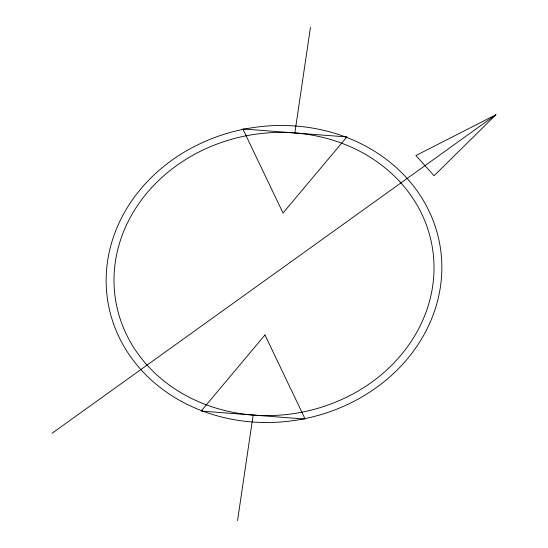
<?xml version="1.0" encoding="UTF-8"?>
<svg xmlns="http://www.w3.org/2000/svg" width="548" height="548" viewBox="0 0 548 548"><rect width="100%" height="100%" fill="white"/><g stroke="black" fill="none" stroke-linecap="round" stroke-linejoin="round"><path stroke-width="0.82" d="M237.544 520.6L253.149 415.055M294.851 132.945L310.456 27.4M495.899 114.751L434.057 175.744L415.905 155.557L495.899 114.751L52.101 433.249M346.857 136.952L283.015 213.028L242.846 128.938L346.857 136.952M264.985 334.972L201.143 411.048L305.154 419.062L264.985 334.972M205.829 404.63A160.557 140.966 -9.9 0 0 433.454 255.971A160.557 140.966 -9.9 0 0 182.717 161.4A160.557 140.966 -9.9 0 0 205.829 404.63M202.493 411.027A168.414 147.864 -9.9 0 0 441.263 255.087A168.414 147.864 -9.9 0 0 178.244 155.885A168.414 147.864 -9.9 0 0 202.493 411.027"/></g></svg>
